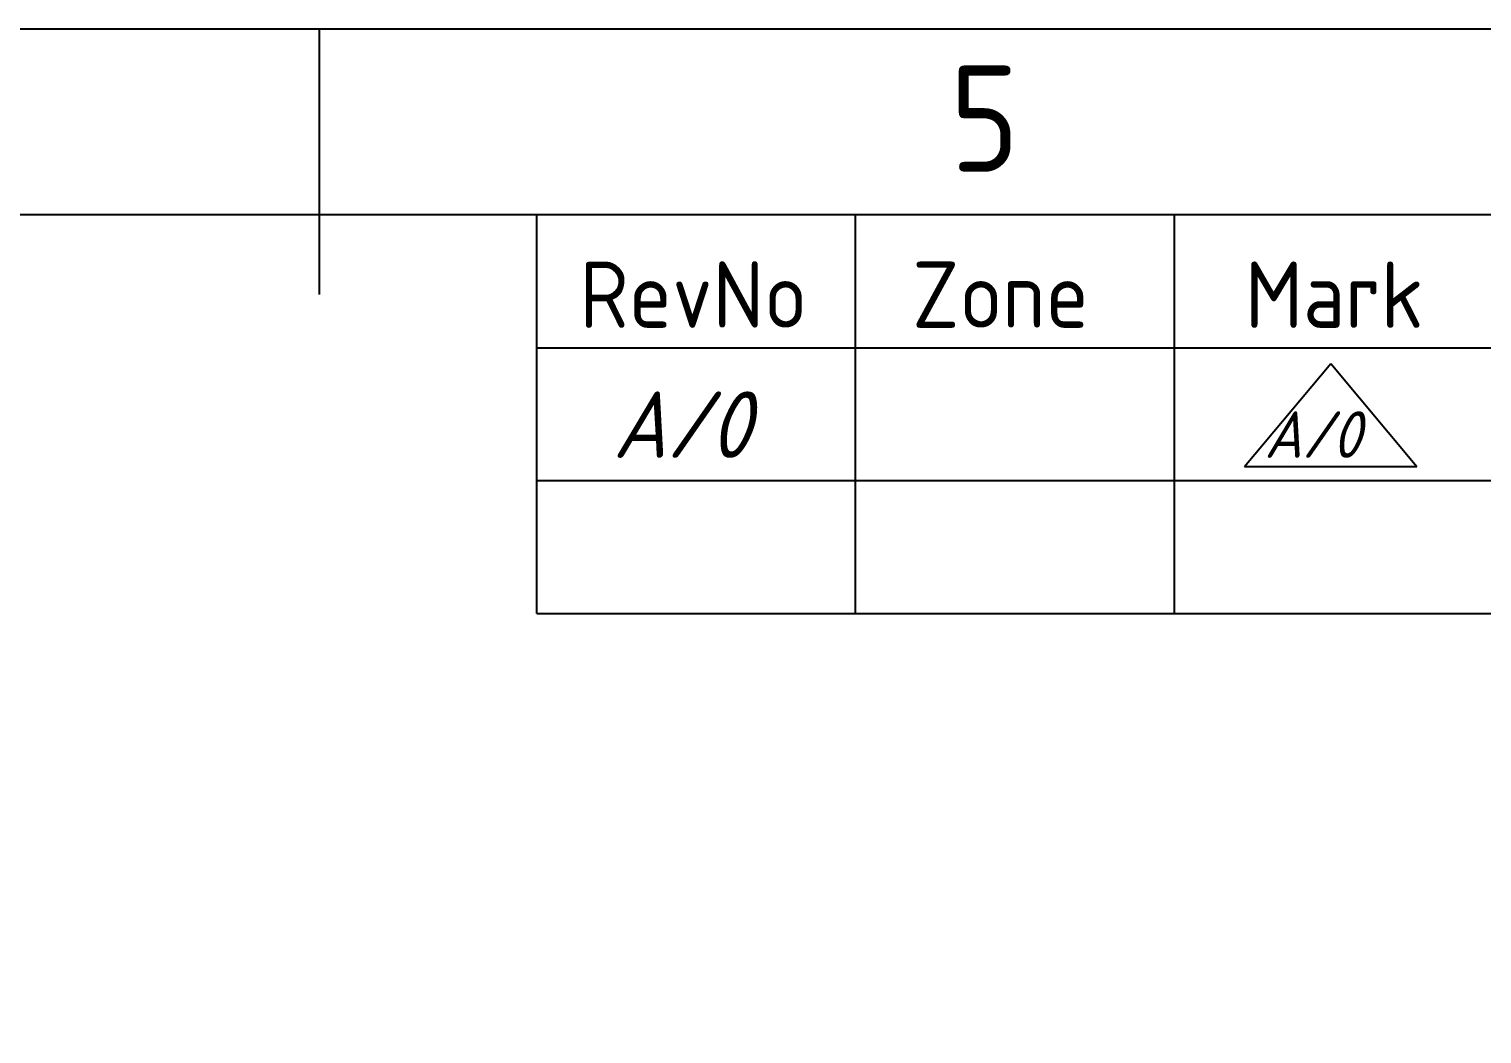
# Model space of a CAD drawing. Header units: inches. Extents: x 32166 to 66782, y 2386 to 7162.
# Drawn here: x 33401.4 to 33740.7, y 3993.9 to 4228.6 of the extents above; entities that cross this region are included whole.
import ezdxf
from ezdxf.enums import TextEntityAlignment as Align

# ---------------------------------------------------------------- set-up
doc = ezdxf.new("R2010")
doc.units = ezdxf.units.IN
doc.header["$LTSCALE"] = 0.64311
doc.header["$MEASUREMENT"] = 0
doc.layers.get('0').update_dxf_attribs({"linetype": 'CONTINUOUS'})
doc.styles.add('ISO Proportional', font='isocp')

msp = doc.modelspace()

# ---------------------------------------------------------------- linework, layer by layer
for p, q in [((33469.16, 4228.61), (33469.16, 4166.56)), ((34728.68, 4185.17), (32209.64, 4185.17)), ((33519.95, 4092.11), (33519.95, 4185.17)), ((33594.4, 4092.11), (33594.4, 4185.17)), ((33668.85, 4092.11), (33668.85, 4185.17)), ((33519.95, 4154.15), (34728.68, 4154.15)), ((33685.25, 4126.38), (33705.35, 4150.44)), ((33705.35, 4150.44), (33725.45, 4126.38)), ((33685.25, 4126.38), (33725.45, 4126.38)), ((33519.95, 4123.13), (34728.68, 4123.13)), ((33519.95, 4092.11), (34728.68, 4092.11))]:
    msp.add_line(p, q)
msp.add_lwpolyline([(32166.21, 2385.86), (34772.11, 2385.86), (34772.11, 4228.61), (32166.21, 4228.61)], close=True)

# ---------------------------------------------------------------- texts
at = {"style": 'ISO Proportional'}
msp.add_text('5', height=24.82, dxfattribs=at).set_placement((33624.53, 4207.7), align=Align.MIDDLE)
for s, p in [('RevNo', (33529.92, 4166.56)), ('Zone', (33607.62, 4166.56)), ('Mark', (33685.3, 4166.56))]:
    msp.add_text(s, height=15.511, dxfattribs=at).set_placement(p, align=Align.MIDDLE_LEFT)
at = {"style": 'ISO Proportional', "oblique": 15}
for height, p in [(15.511, (33537.7, 4136.2)), (10.858, (33689.85, 4133.88))]:
    msp.add_text('A/0', height=height, dxfattribs=at).set_placement(p, align=Align.MIDDLE_LEFT)

doc.saveas('drawing.dxf')
